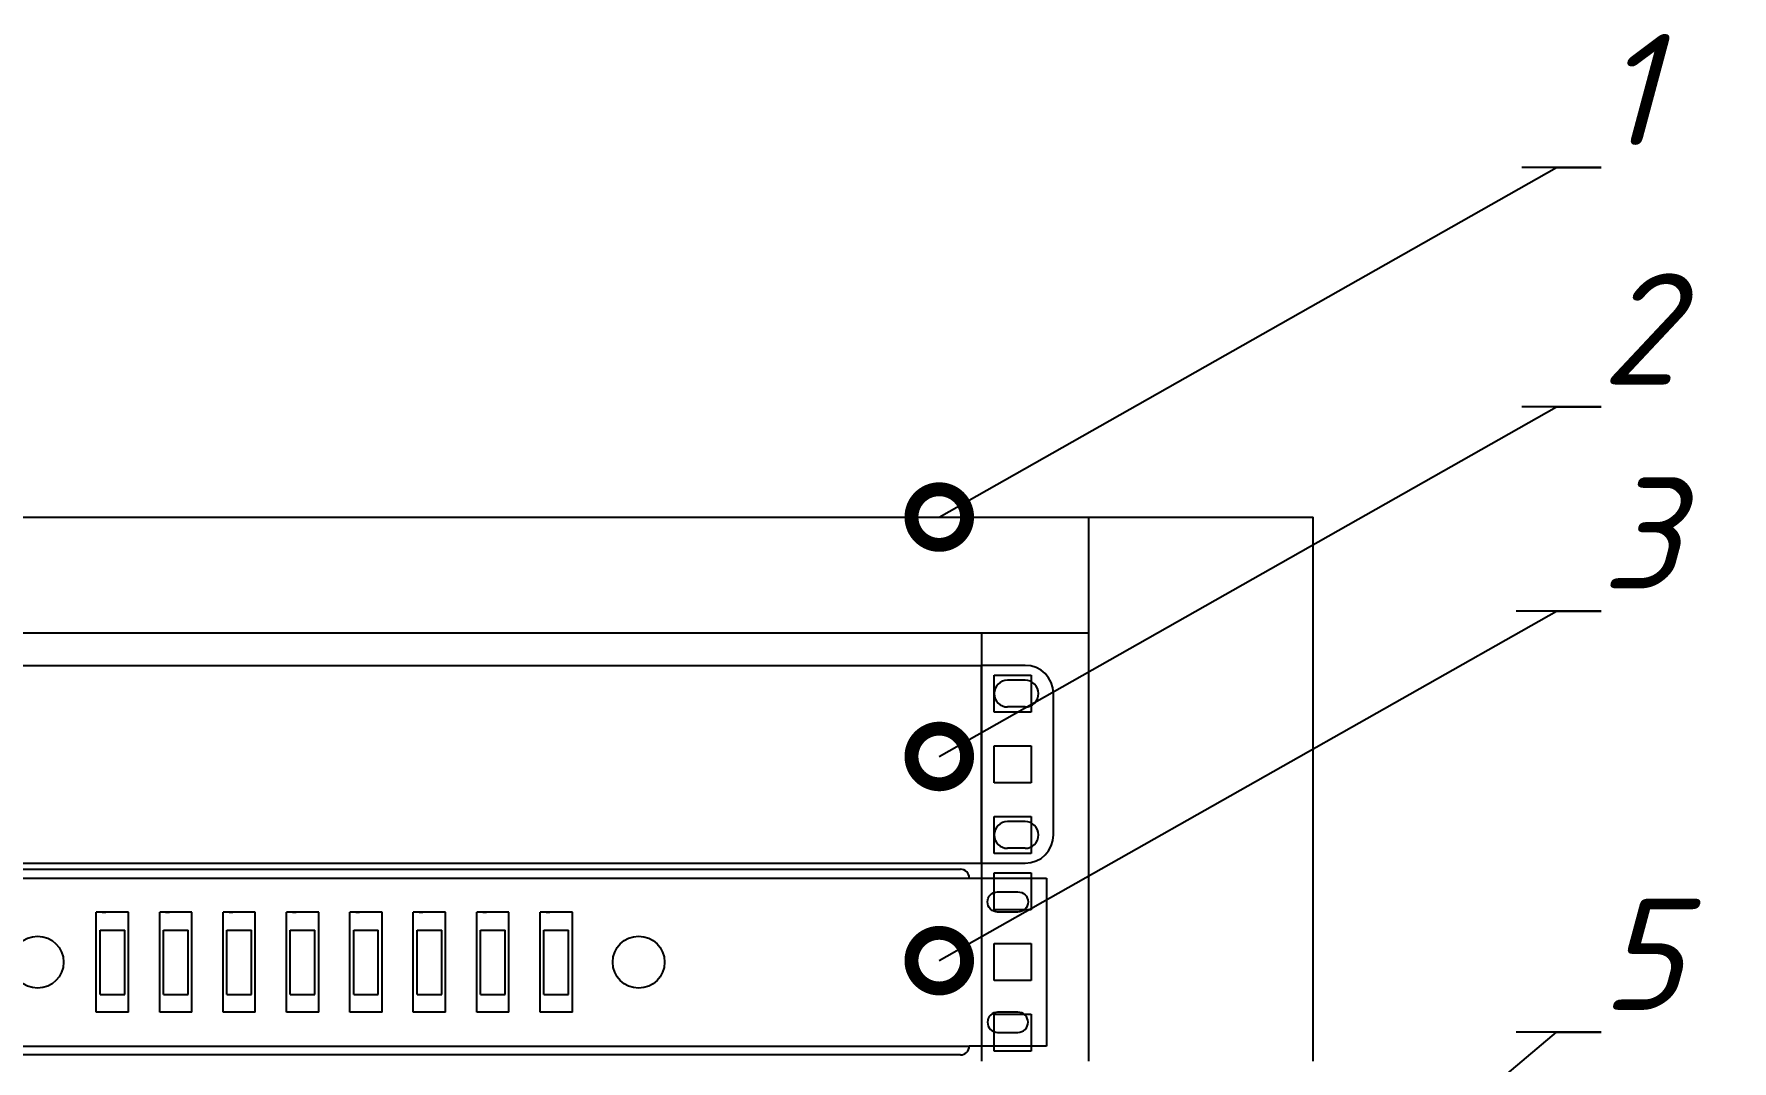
# Model space of a CAD drawing. Extents: x -260425 to 1294666, y -169889 to -2349.
# Drawn here: x 1001358 to 1005172, y -77929 to -75621 of the extents above; entities that cross this region are included whole.
import ezdxf
from ezdxf import colors
from ezdxf.entities.mleader import LeaderData, LeaderLine
from ezdxf.enums import TextEntityAlignment as Align
from ezdxf.math import Vec2, Vec3

# ---------------------------------------------------------------- set-up
doc = ezdxf.new("R2010")
doc.units = 0
doc.header["$LTSCALE"] = 100
doc.styles.add('1ISOCPEUR', font='isocpeui.ttf', dxfattribs={"height": 250})

# ---------------------------------------------------------------- blocks, each defined once
blk = doc.blocks.new('*U218')
at = {"color": 0, "linetype": 'ByBlock', "lineweight": -2}
for p, q in [((0, 1933.5), (600, 1933.5)), ((549.5, 1933.5), (549.5, 1900.2)), ((600, 1900.2), (600, 1933.5)), ((50.5, 1907.5), (549.5, 1907.5)), ((525.5, 1907.5), (525.5, 1900.2)), ((525.5, 1900.2), (525.5, 1855.75)), ((549.5, 1900.2), (549.5, 1855.75)), ((600, 1855.75), (600, 1900.2)), ((528.35, 1889.7), (528.35, 1898)), ((528.35, 1898), (536.65, 1898)), ((536.65, 1898), (536.65, 1889.7)), ((536.65, 1889.7), (528.35, 1889.7)), ((528.35, 1873.825), (528.35, 1882.125)), ((528.35, 1882.125), (536.65, 1882.125)), ((536.65, 1882.125), (536.65, 1873.825)), ((536.65, 1873.825), (528.35, 1873.825)), ((528.35, 1857.95), (528.35, 1866.25)), ((528.35, 1866.25), (536.65, 1866.25)), ((536.65, 1866.25), (536.65, 1857.95)), ((536.65, 1857.95), (528.35, 1857.95)), ((525.5, 1855.75), (525.5, 1811.3)), ((549.5, 1855.75), (549.5, 1811.3)), ((600, 1811.3), (600, 1855.75)), ((528.35, 1845.25), (528.35, 1853.55)), ((528.35, 1853.55), (536.65, 1853.55)), ((536.65, 1853.55), (536.65, 1845.25)), ((536.65, 1845.25), (528.35, 1845.25)), ((528.35, 1829.375), (528.35, 1837.675)), ((528.35, 1837.675), (536.65, 1837.675)), ((536.65, 1837.675), (536.65, 1829.375)), ((536.65, 1829.375), (528.35, 1829.375)), ((528.35, 1813.5), (528.35, 1821.8)), ((528.35, 1821.8), (536.65, 1821.8)), ((536.65, 1821.8), (536.65, 1813.5)), ((536.65, 1813.5), (528.35, 1813.5))]:
    blk.add_line(p, q, dxfattribs=at)
blk = doc.blocks.new("19'' вентиляторный модуль")
at = {"color": 0, "linetype": 'ByBlock'}
for p, q in [((174.5, 22.22), (625.5, 22.22)), ((635.31, 22.22), (625.5, 22.22)), ((625.5, -22.23), (625.5, 22.22)), ((635.31, 18.87), (631.35, 18.87)), ((641.66, -15.88), (641.66, 15.87)), ((635.31, 12.87), (631.35, 12.87)), ((635.31, -12.88), (631.35, -12.88)), ((635.31, -18.88), (631.35, -18.88)), ((174.5, -22.23), (625.5, -22.23)), ((625.5, -22.23), (635.31, -22.23))]:
    blk.add_line(p, q, dxfattribs=at)
for centre, radius, start, end in [((635.31, 15.87), 6.35, 0, 90), ((631.35, 15.87), 3, 90, 270), ((635.31, 15.87), 3, 270, 90), ((631.35, -15.88), 3, 90, 270), ((635.31, -15.88), 3, 270, 90), ((635.31, -15.88), 6.35, 270, 0)]:
    blk.add_arc(centre, radius, start, end, dxfattribs=at)
at = {"color": 0, "lineweight": -2, "style": '1ISOCPEUR', "oblique": 15, "flags": 8}
blk.add_attdef('НАИМЕНОВАНИЕ', text='', height=25, dxfattribs=at).set_placement((750, 9.03), align=Align.MIDDLE_LEFT)
blk = doc.blocks.new('*U217')
at = {"color": 7}
for p, q in [((679, 1395), (16119, 1395)), ((608, 1325), (16189, 1325)), ((16189, 1325), (16797, 1325)), ((16797, 1325), (16797, 0)), ((9305, 268), (9305, 1057)), ((9352, 1057), (9381, 1057)), ((9559, 268), (9559, 1057)), ((9805, 268), (9805, 1057)), ((9852, 1057), (9881, 1057)), ((10059, 268), (10059, 1057)), ((10305, 268), (10305, 1057)), ((10352, 1057), (10381, 1057)), ((10559, 268), (10559, 1057)), ((10805, 268), (10805, 1057)), ((10852, 1057), (10881, 1057)), ((11059, 268), (11059, 1057)), ((11305, 268), (11305, 1057)), ((11352, 1057), (11381, 1057)), ((11559, 268), (11559, 1057)), ((11805, 268), (11805, 1057)), ((11852, 1057), (11881, 1057)), ((12059, 268), (12059, 1057)), ((12305, 268), (12305, 1057)), ((12352, 1057), (12381, 1057)), ((12559, 268), (12559, 1057)), ((12805, 268), (12805, 1057)), ((12852, 1057), (12881, 1057)), ((13059, 268), (13059, 1057)), ((9335, 406), (9335, 915)), ((9335, 915), (9529, 915)), ((9529, 406), (9529, 915)), ((9835, 406), (9835, 915)), ((9835, 915), (10029, 915)), ((10029, 406), (10029, 915)), ((10335, 406), (10335, 915)), ((10335, 915), (10529, 915)), ((10529, 406), (10529, 915)), ((10835, 406), (10835, 915)), ((10835, 915), (11029, 915)), ((11029, 406), (11029, 915)), ((11335, 406), (11335, 915)), ((11335, 915), (11529, 915)), ((11529, 406), (11529, 915)), ((11835, 406), (11835, 915)), ((11835, 915), (12029, 915)), ((12029, 406), (12029, 915)), ((12335, 406), (12335, 915)), ((12335, 915), (12529, 915)), ((12529, 406), (12529, 915)), ((12835, 406), (12835, 915)), ((12835, 915), (13029, 915)), ((13029, 406), (13029, 915)), ((9335, 406), (9529, 406)), ((9835, 406), (10029, 406)), ((10335, 406), (10529, 406)), ((10835, 406), (11029, 406)), ((11335, 406), (11529, 406)), ((11835, 406), (12029, 406)), ((12335, 406), (12529, 406)), ((12835, 406), (13029, 406)), ((608, 0), (16189, 0)), ((16797, 0), (16189, 0)), ((16119, -70), (679, -70))]:
    blk.add_line(p, q, dxfattribs=at)
for points in [[(16413, 1217), (16573, 1217, -0.414214), (16653, 1137), (16653, 1137, -0.414214), (16573, 1057), (16413, 1057, -0.414214), (16333, 1137), (16333, 1137, -0.414214)], [(16413, 108), (16573, 108, 0.414214), (16653, 188), (16653, 188, 0.414214), (16573, 268), (16413, 268, 0.414214), (16333, 188), (16333, 188, 0.414214)]]:
    blk.add_lwpolyline(points, format="xyb", close=True, dxfattribs=at)
for points in [[(9559, 1057), (9305, 1057)], [(10059, 1057), (9805, 1057)], [(10559, 1057), (10305, 1057)], [(11059, 1057), (10805, 1057)], [(11559, 1057), (11305, 1057)], [(12059, 1057), (11805, 1057)], [(12559, 1057), (12305, 1057)], [(13059, 1057), (12805, 1057)], [(9559, 268), (9305, 268)], [(10059, 268), (9805, 268)], [(10559, 268), (10305, 268)], [(11059, 268), (10805, 268)], [(11559, 268), (11305, 268)], [(12059, 268), (11805, 268)], [(12559, 268), (12305, 268)], [(13059, 268), (12805, 268)]]:
    blk.add_lwpolyline(points, dxfattribs=at)
for centre in [(8842, 662), (13582, 662)]:
    blk.add_circle(centre, 205, dxfattribs=at)
for centre, radius, start, end in [((16119, 1325), 70.2, 0, 90), ((16119, 0), 69.7, 269.8522, 0.3569)]:
    blk.add_arc(centre, radius, start, end, dxfattribs=at)
blk = doc.blocks.new('_DotSmall')
at = {"color": 0, "linetype": 'ByBlock', "const_width": 0.5}
blk.add_lwpolyline([(-0.0625, 0, 1), (0.0625, 0, 1)], format="xyb", close=True, dxfattribs=at)

msp = doc.modelspace()

# ---------------------------------------------------------------- block references
at = {"xscale": 10, "yscale": 10, "zscale": 10}
for name, p in [('*U218', (998231.2, -96041.5)), ("19'' вентиляторный модуль", (997231.2, -77261.8))]:
    msp.add_blockref(name, p, dxfattribs=at)
at = {"linetype": 'ByBlock', "lineweight": 0, "xscale": 0.28485, "yscale": 0.28485, "zscale": 0.28485}
msp.add_blockref('*U217', (998847.2, -77895), dxfattribs=at)

# ---------------------------------------------------------------- leaders
at = {"color": 0, "lineweight": 25}
ml = msp.add_multileader_mtext('Standard', dxfattribs=at)
ml.set_content('1', style='1ISOCPEUR')
ml.set_leader_properties()
ml.set_arrow_properties(name='DOTSMALL')
ml.build(insert=Vec2(0, 0))
ml.multileader.update_dxf_attribs({"text_left_attachment_type": 6, "text_right_attachment_type": 6, "dogleg_length": 100, "arrow_head_size": 250})
ctx = ml.context
ctx.base_point, ctx.char_height, ctx.arrow_head_size, ctx.landing_gap_size, ctx.plane_origin = Vec3(1004878, -75921.2), 250, 250, 0, Vec3(998246.8, -76569.4)
ctx.left_attachment, ctx.right_attachment = 6, 6
notes = []
notes.append((ctx, [(1, (1, 1, 0), (1004778, -75921.2), (1, 0), 100, [(0, [(1003391.3, -76706.5)], 0, [])])]))
ctx.mtext.insert, ctx.mtext.width, ctx.mtext.flow_direction = Vec3(1004878, -75621.2), 176.407, 5
ml = msp.add_multileader_mtext('Standard', dxfattribs=at)
ml.set_content('2', style='1ISOCPEUR')
ml.set_leader_properties()
ml.set_arrow_properties(name='DOTSMALL')
ml.build(insert=Vec2(0, 0))
ml.multileader.update_dxf_attribs({"text_left_attachment_type": 6, "text_right_attachment_type": 6, "dogleg_length": 100, "arrow_head_size": 250})
ctx = ml.context
ctx.base_point, ctx.char_height, ctx.arrow_head_size, ctx.landing_gap_size, ctx.plane_origin = Vec3(1004878, -76459), 250, 250, 0, Vec3(998246.8, -77107.2)
ctx.left_attachment, ctx.right_attachment = 6, 6
notes.append((ctx, [(1, (1, 1, 0), (1004778, -76459), (1, 0), 100, [(0, [(1003391.3, -77244.3)], 0, [])])]))
ctx.mtext.insert, ctx.mtext.width, ctx.mtext.flow_direction = Vec3(1004878, -76159), 176.407, 5
ml = msp.add_multileader_mtext('Standard', dxfattribs=at)
ml.set_content('3', style='1ISOCPEUR')
ml.set_leader_properties()
ml.set_arrow_properties(name='DOTSMALL')
ml.build(insert=Vec2(0, 0))
ml.multileader.update_dxf_attribs({"text_left_attachment_type": 6, "text_right_attachment_type": 6, "dogleg_length": 100, "arrow_head_size": 250})
ctx = ml.context
ctx.base_point, ctx.char_height, ctx.arrow_head_size, ctx.landing_gap_size, ctx.plane_origin = Vec3(1004878, -76917.7), 250, 250, 0, Vec3(998246.8, -77565.9)
ctx.left_attachment, ctx.right_attachment = 6, 6
notes.append((ctx, [(1, (1, 1, 0), (1004778, -76917.7), (1, 0), 100, [(0, [(1003391.3, -77703)], 0, [])])]))
ctx.mtext.insert, ctx.mtext.width, ctx.mtext.flow_direction = Vec3(1004878, -76617.7), 294.058, 5
ml = msp.add_multileader_mtext('Standard', dxfattribs=at)
ml.set_content('5', style='1ISOCPEUR')
ml.set_leader_properties()
ml.set_arrow_properties(name='DOTSMALL')
ml.build(insert=Vec2(0, 0))
ml.multileader.update_dxf_attribs({"text_left_attachment_type": 6, "text_right_attachment_type": 6, "dogleg_length": 100, "arrow_head_size": 250})
ctx = ml.context
ctx.base_point, ctx.char_height, ctx.arrow_head_size, ctx.landing_gap_size, ctx.plane_origin = Vec3(1004878, -77863.6), 250, 250, 0, Vec3(998246.8, -78511.9)
ctx.left_attachment, ctx.right_attachment = 6, 6
notes.append((ctx, [(1, (1, 1, 0), (1004778, -77863.6), (1, 0), 100, [(1, [(1003391.3, -78648.9), (1003387.7, -79033.3)], 0, [])])]))
ctx.mtext.insert, ctx.mtext.width, ctx.mtext.flow_direction = Vec3(1004878, -77563.6), 294.058, 5
for ctx, leaders in notes:
    for number, flags, end, landing, length, lines in leaders:
        leader = LeaderData()
        leader.index, (leader.has_last_leader_line, leader.has_dogleg_vector, leader.attachment_direction) = number, flags
        leader.last_leader_point, leader.dogleg_vector, leader.dogleg_length = Vec3(end), Vec3(landing), length
        for number, points, colour, breaks in lines:
            line = LeaderLine()
            line.index, line.vertices, line.color, line.breaks = number, Vec3.list(points), colors.encode_raw_color(colour), breaks
            leader.lines.append(line)
        ctx.leaders.append(leader)

doc.saveas('drawing.dxf')
